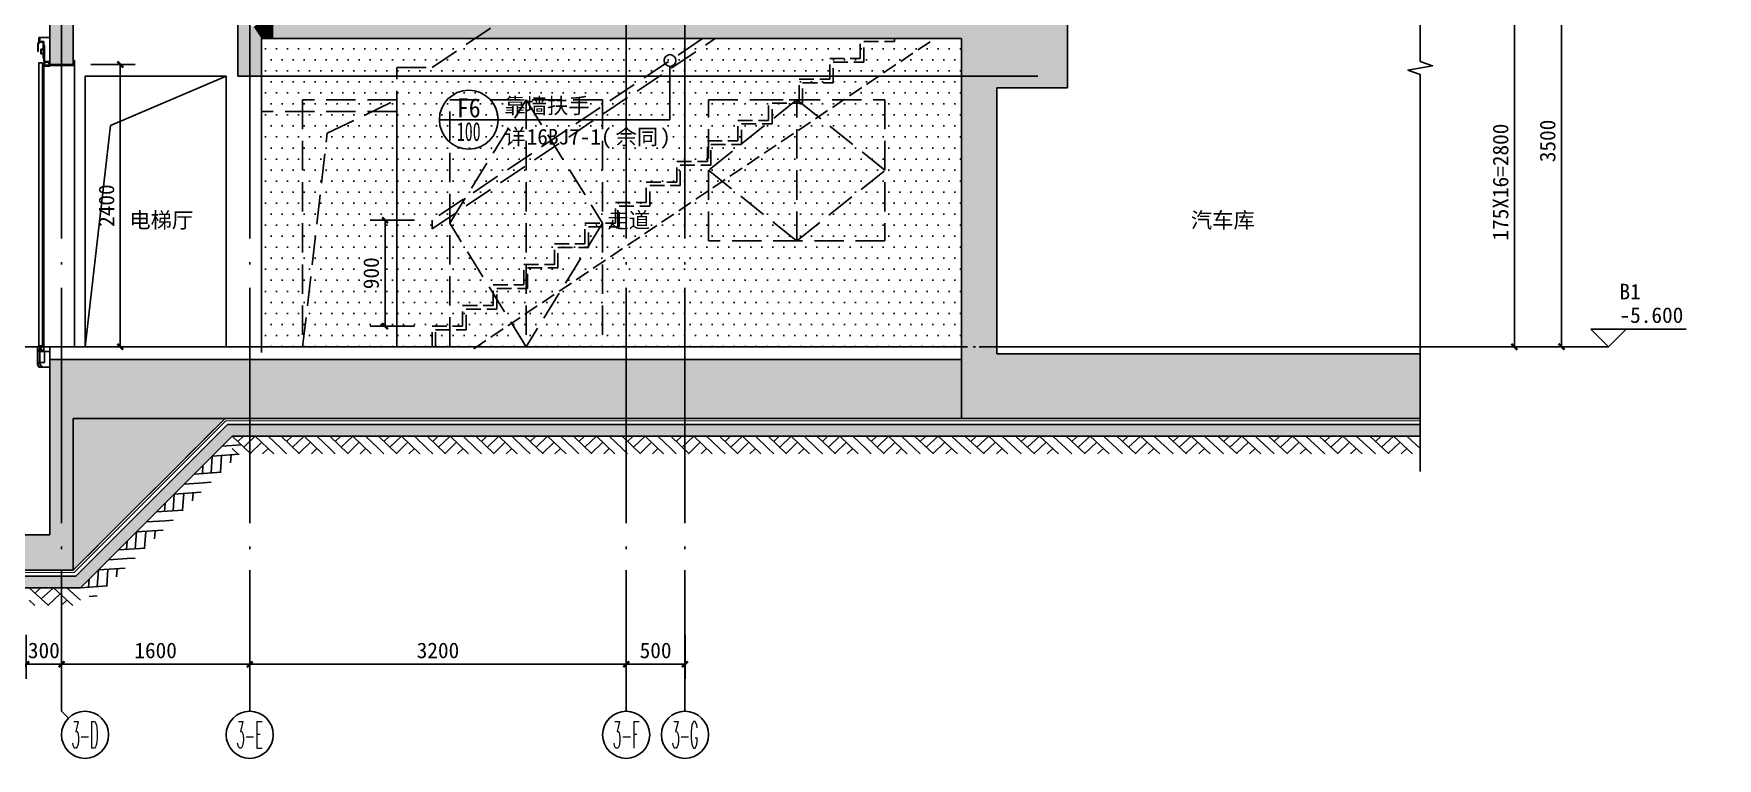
# Model space of a CAD drawing. Extents: x -10817 to 167545, y 26551 to 157048.
# Drawn here: x 135008 to 149320, y 41956 to 48118 of the extents above; entities that cross this region are included whole.
import ezdxf
from ezdxf.enums import TextEntityAlignment as Align
from ezdxf.xclip import XClip

# ---------------------------------------------------------------- set-up
doc = ezdxf.new("R2010")
doc.units = 0
doc.header["$LTSCALE"] = 1000
doc.header["$MEASUREMENT"] = 0
doc.header["$XCLIPFRAME"] = 0
for name, pattern in [('$1$DOTE', [2.42, 2, -0.2, 0.02, -0.2]), ('3、4#楼 楼梯剖面$0$DASH', [0.35, 0.25, -0.1]), ('DASH', [0.35, 0.25, -0.1])]:
    doc.linetypes.add(name, pattern=pattern)
doc.layers.get('Defpoints').update_dxf_attribs({"color": 30, "linetype": 'DASH'})
for name, color, linetype in [('$1$A-ANNO-DOTE', 10, '$1$DOTE'), ('3#-夹层$0$A-ANNO-LEVL', 3, 'Continuous'), ('3#-夹层$0$A-ANNO-TEXT', 7, 'Continuous'), ('3、4#楼 楼梯剖面$0$A-ANNO-HATC-SOLD', 252, 'Continuous'), ('3、4#楼 楼梯剖面$0$A-COLU-CONC-HATC', 204, 'Continuous'), ('3、4#楼 楼梯剖面$0$A-ELEV-1', 8, 'Continuous'), ('3、4#楼 楼梯剖面$0$A-FLOR', 91, 'Continuous'), ('3、4#楼 楼梯剖面$0$A-FLOR-EVTR', 51, 'Continuous'), ('3、4#楼 楼梯剖面$0$A-FLOR-HRAL', 71, 'Continuous'), ('3、4#楼 楼梯剖面$0$A-FLOR-OVHD', 171, '3、4#楼 楼梯剖面$0$DASH'), ('3、4#楼 楼梯剖面$0$A-FLOR-UNDR', 177, 'Continuous'), ('3、4#楼 楼梯剖面$0$A-WALL-CONC', 9, 'Continuous'), ('3、4#楼 楼梯剖面$0$A-WALL-INSL', 241, 'Continuous'), ('A-ANNO-AXIS-CIRC', 3, 'Continuous'), ('A-ANNO-AXIS-TEXT', 7, 'Continuous'), ('A-ANNO-DIMS', 3, 'Continuous'), ('A-ANNO-HATC-SOLD', 252, 'Continuous'), ('A-ANNO-INDX', 3, 'Continuous'), ('A-ANNO-SYMB', 3, 'Continuous'), ('A-ANNO-TEXT', 7, 'Continuous'), ('A-COLU-CONC-HATC', 204, 'Continuous'), ('A-ELEV-1', 8, 'Continuous'), ('A-FLOR-UNDR', 177, 'Continuous'), ('A-WALL-CONC', 9, 'Continuous'), ('A-WALL-INSL', 241, 'Continuous'), ('AXIS_TEXT', 7, 'Continuous')]:
    doc.layers.add(name, color=color, linetype=linetype)
doc.styles.add('3#-夹层$0$_TCH_DIM', font='')
doc.styles.add('_TCH_AXIS', font='COMPLEX', dxfattribs={"bigfont": 'GBCBIG'})
doc.styles.add('_TCH_DIM', font='')
doc.styles.add('_TCH_DIM_T3', font='')
doc.styles.add('_TCH_LABEL', font='')
doc.styles.add('COMPLEX', font='COMPLEX')
doc.styles.get("Standard").update_dxf_attribs({"font": ''})
doc.styles.get('3#-夹层$0$_TCH_DIM').set_extended_font_data('SimSun')
doc.styles.get('_TCH_DIM').set_extended_font_data('SimSun')
doc.styles.get('_TCH_DIM_T3').set_extended_font_data('SimSun')
doc.styles.get('_TCH_LABEL').set_extended_font_data('SimSun')
doc.styles.get('Standard').set_extended_font_data('SimSun')
doc.dimstyles.new('_TCH_ARCH&&50', dxfattribs={"dimtxt": 132.911392, "dimasz": 50, "dimexe": 125, "dimexo": 150, "dimgap": 50, "dimtad": 1, "dimdec": 0, "dimzin": 0, "dimdsep": 46, "dimtxsty": '_TCH_DIM_T3', "dimblk": 'ARCHTICK', "dimcen": 0.09, "dimclrt": 7, "dimazin": 2, "dimtfac": 1, "dimtdec": 0, "dimtix": 1, "dimtmove": 2, "dimatfit": 3, "dimfxl": 50, "dimtolj": 1, "dimtzin": 0, "dimarcsym": 0})

# ---------------------------------------------------------------- blocks, each defined once
blk = doc.blocks.new('3、4#楼 楼梯剖面$0$A$C564E59E9')
at = {"layer": '3、4#楼 楼梯剖面$0$A-FLOR-EVTR'}
for p, q in [((-302, 275), (-292, 292)), ((-302, 275), (-292, 292)), ((-297, 274), (-288, 291)), ((-297, 274), (-288, 291)), ((-292, 328), (-292, 292)), ((-292, 328), (-278, 328)), ((-292, 328), (-292, 292)), ((-292, 328), (-278, 328)), ((-288, 323), (-278, 323)), ((-288, 323), (-288, 291)), ((-288, 323), (-278, 323)), ((-288, 323), (-288, 291)), ((-288, 291), (-255, 291)), ((-288, 291), (-255, 291)), ((-283, 323), (-283, 296)), ((-283, 323), (-283, 296)), ((-283, 296), (-250, 296)), ((-283, 296), (-250, 296)), ((-278, 328), (-278, 323)), ((-278, 328), (-278, 323)), ((-255, 291), (-255, 230)), ((-255, 291), (-255, 230)), ((-250, 296), (-250, 120)), ((-250, 296), (-250, 120)), ((-302, 275), (-302, 210)), ((-302, 275), (-302, 210)), ((-297, 210), (-302, 210)), ((-297, 210), (-302, 210)), ((-297, 274), (-297, 210)), ((-297, 274), (-297, 210)), ((-275, 230), (-275, 190)), ((-275, 230), (-255, 230)), ((-275, 230), (-275, 190)), ((-275, 230), (-255, 230)), ((-275, 190), (-255, 190)), ((-275, 190), (-255, 190)), ((-270, 225), (-250, 225)), ((-270, 225), (-270, 195)), ((-270, 225), (-250, 225)), ((-270, 225), (-270, 195)), ((-270, 195), (-250, 195)), ((-270, 195), (-250, 195)), ((-255, 190), (-255, 155)), ((-255, 190), (-255, 155)), ((-255, 155), (-250, 155)), ((-255, 155), (-250, 155)), ((-292, 115), (-262, 115)), ((-292, 115), (-262, 115)), ((-292, 115), (-292, -2293)), ((-262, 115), (-262, -2293)), ((-200, 120), (-250, 120)), ((-200, 120), (-250, 120)), ((-250, 115), (-250, 90)), ((-238, 115), (-250, 115)), ((-250, 115), (-250, 90)), ((-238, 115), (-250, 115)), ((-200, 90), (-250, 90)), ((-200, 90), (-250, 90)), ((-200, 85), (-250, 85)), ((-200, 85), (-250, 85)), ((-250, 85), (-250, -2340)), ((-200, 125), (-245, 125)), ((-200, 125), (-245, 125)), ((-238, 110), (-245, 110)), ((-245, 110), (-245, 95)), ((-238, 110), (-245, 110)), ((-245, 110), (-245, 95)), ((-205, 95), (-245, 95)), ((-205, 95), (-245, 95)), ((-238, 115), (-238, 110)), ((-238, 115), (-238, 110)), ((-200, 115), (-213, 115)), ((-213, 115), (-213, 110)), ((-200, 115), (-213, 115)), ((-213, 115), (-213, 110)), ((-205, 110), (-213, 110)), ((-205, 110), (-213, 110)), ((-205, 110), (-205, 95)), ((-205, 110), (-205, 95)), ((0, 100), (-200, 100)), ((0, 90), (-200, 90)), ((0, 135), (0, 100)), ((10, 100), (10, 135)), ((-283, -2300), (-305, -2300)), ((-283, -2300), (-305, -2300)), ((-305, -2452), (-305, -2300)), ((-305, -2452), (-305, -2300)), ((-300, -2310), (-305, -2310)), ((-300, -2310), (-305, -2310)), ((-300, -2451), (-300, -2310)), ((-300, -2451), (-300, -2310)), ((-250, -2330), (-300, -2330)), ((-250, -2330), (-300, -2330)), ((-200, -2340), (-300, -2340)), ((-300, -2340), (-300, -2435)), ((-250, -2340), (-300, -2340)), ((-263, -2293), (-293, -2293)), ((-285, -2340), (-285, -2445)), ((-283, -2300), (-283, -2320)), ((-273, -2320), (-283, -2320)), ((-273, -2320), (-283, -2320)), ((-250, -2300), (-273, -2300)), ((-250, -2300), (-273, -2300)), ((-273, -2300), (-273, -2320)), ((-245, -2340), (-245, -2435)), ((-305, -2452), (-292, -2475)), ((-300, -2435), (-245, -2435)), ((-300, -2451), (-287, -2473)), ((-292, -2475), (-287, -2473)), ((-292, -2475), (-287, -2473)), ((-265, -2475), (-285, -2445))]:
    blk.add_line(p, q, dxfattribs=at)
for points in [[(-278, 328), (-200, 328), (-200, 125)], [(-245, 125), (-245, 260), (-250, 260)], [(10, 100), (10, 135), (0, 135), (0, 100)], [(-291, -2475), (-200, -2475), (-200, -2340)]]:
    blk.add_lwpolyline(points, dxfattribs=at)
blk.add_arc((0, 100), 9.99, 270, 0, dxfattribs=at)
blk.add_arc((0, 100), 9.99, 270, 0, dxfattribs=at)
at = {"layer": '3、4#楼 楼梯剖面$0$A-FLOR-UNDR'}
blk.add_lwpolyline([(10, 100), (10, -2300)], dxfattribs=at)
blk = doc.blocks.new('3、4#楼 楼梯剖面$0$$LinePat$素土夯实')
at = {"color": 0}
for p, q in [((0, -210), (210, 0)), ((120, -300), (420, 0)), ((420, 0), (608, -188)), ((495, -300), (795, 0)), ((615, 0), (705, -90)), ((210, -210), (300, -300)), ((315, -105), (502, -293)), ((705, -300), (795, -210))]:
    blk.add_line(p, q, dxfattribs=at)
blk = doc.blocks.new('3、4#楼 楼梯剖面')
at = {"layer": '3、4#楼 楼梯剖面$0$A-ANNO-HATC-SOLD'}
h = blk.add_hatch(dxfattribs=at)
h.set_pattern_fill('混凝土', color=256, scale=20)
h.set_pattern_definition([(50, (0, 0), (143.452, -12.5504), [15, -165]), (355, (0, 0), (-27.7503, 150.4384), [12, -132]), (100.4514, (11.95, -1.05), (115.7019, 137.888), [12.748, -140.2284]), (46.1842, (0, 40), (213.4482, -33.1038), [22.5, -247.5]), (96.6356, (17.79, 37.24), (186.9325, 194.8236), [19.122, -210.3426]), (351.1842, (0, 40), (186.9324, 194.8237), [18, -198]), (21, (20, 30), (119.3814, -80.5238), [15, -165]), (326, (20, 30), (48.663, 145.03), [12, -132]), (71.4514, (29.95, 23.29), (168.0445, 64.5061), [12.748, -140.2284]), (37.5, (0, 0), (2.43197, 66.57877), [0, -130.4, 0, -134, 0, -132.5]), (7.5, (0, 0), (52.6139, 78.88234), [0, -76.4, 0, -127.4, 0, -50.5]), (327.5, (-44.6, 0), (106.7645, -4.51097), [0, -50, 0, -156, 0, -207]), (317.5, (-64.6, 0), (116.6372, 20.021), [0, -65, 0, -103.6, 0, -147])])
h.paths.add_polyline_path([(9550, -660), (9550, -760), (3752.1, -760), (2462.1, -2050), (-162.1, -2050), (-1452.1, -760), (-2250, -760), (-2250, -660), (-1410.7, -660), (-120.7, -1950), (2420.7, -1950), (3710.7, -660)])
at = {"layer": '3、4#楼 楼梯剖面$0$A-COLU-CONC-HATC'}
for points in [[(2333.3, 3430), (2200, 3480), (2200, 2400), (2400, 2400), (2400, 3330)], [(3933.3, 2720), (3800, 2770), (3800, 2300), (4000, 2300), (4000, 2620)], [(4100, 2620), (4100, 2770), (4000, 2770), (3933.3, 2720), (4000, 2620)], [(9550, 2620), (9550, 2770), (4100, 2770), (4100, 2620)], [(9550, -610), (9550, -110), (2200, -110), (2400, -610)], [(2400, -610), (2200, -110), (2200, -1600), (2400, -1900)], [(3690, -610), (2400, -1900), (2400, -610)], [(100, -1600), (-100, -1900), (2400, -1900), (2200, -1600)]]:
    blk.add_hatch(color=256, dxfattribs=at).paths.add_polyline_path(points)
blk.add_lwpolyline([(-2250, -610), (-1390, -610), (-100, -1900), (2400, -1900), (3690, -610), (9550, -610)])
at = {"layer": '3、4#楼 楼梯剖面$0$A-FLOR', "linetype": '3、4#楼 楼梯剖面$0$DASH', "ltscale": 0.5}
blk.add_lwpolyline([(5450, 0), (5450, 175), (5710, 175), (5710, 350), (5970, 350), (5970, 525), (6230, 525), (6230, 700), (6490, 700), (6490, 875), (6750, 875), (6750, 1050), (7010, 1050), (7010, 1225), (7270, 1225), (7270, 1400), (7530, 1400), (7530, 1575), (7790, 1575), (7790, 1750), (8050, 1750), (8050, 1925), (8310, 1925), (8310, 2100), (8570, 2100), (8570, 2275), (8830, 2275), (8830, 2450), (9090, 2450), (9090, 2620)], dxfattribs=at)
at = {"layer": '3、4#楼 楼梯剖面$0$A-FLOR-HRAL', "linetype": '3、4#楼 楼梯剖面$0$DASH'}
blk.add_lwpolyline([(7857.7, 2620), (7750.1, 2620), (5450, 1075), (5450, 1002.7)], close=True, dxfattribs=at)
at = {"layer": '3、4#楼 楼梯剖面$0$A-FLOR-OVHD'}
for points in [[(5150, 175), (5150, 2375), (5450, 2375), (9650, 5201.9), (9650, 2800)], [(5150, 2000), (4000, 2000)]]:
    blk.add_lwpolyline(points, dxfattribs=at)
at = {"layer": '3、4#楼 楼梯剖面$0$A-FLOR-UNDR'}
for points in [[(3700, 0), (3700, 2300), (2500, 2300), (2500, 0)], [(2500, 0), (2717.8, 1879.8), (3700, 2300)], [(4000, 2300), (10600, 2300)]]:
    blk.add_lwpolyline(points, dxfattribs=at)
at = {"layer": '3、4#楼 楼梯剖面$0$A-WALL-CONC'}
for p, q in [((2200, 3480), (2200, 2400)), ((2400, 3330), (2400, 2400)), ((3800, 2770), (3800, 2300)), ((4000, 2620), (4000, 2300)), ((4100, 2620), (4000, 2620)), ((9550, 2620), (4100, 2620)), ((2400, 2400), (2200, 2400)), ((4000, 2300), (3800, 2300)), ((9550, -110), (2200, -110)), ((2200, -110), (2200, -1600)), ((9550, -610), (2400, -610)), ((2400, -610), (2400, -1900)), ((100, -1600), (2200, -1600)), ((-100, -1900), (2400, -1900))]:
    blk.add_line(p, q, dxfattribs=at)
at = {"layer": '3、4#楼 楼梯剖面$0$A-WALL-CONC', "linetype": '3、4#楼 楼梯剖面$0$DASH', "ltscale": 0.5}
for points in [[(5480, 0), (5480, 145), (5740, 145), (5740, 320), (6000, 320), (6000, 495), (6260, 495), (6260, 670), (6520, 670), (6520, 845), (6780, 845), (6780, 1020), (7040, 1020), (7040, 1195), (7300, 1195), (7300, 1370), (7560, 1370), (7560, 1545), (7820, 1545), (7820, 1720), (8080, 1720), (8080, 1895), (8340, 1895), (8340, 2070), (8600, 2070), (8600, 2245), (8860, 2245), (8860, 2420), (9120, 2420), (9120, 2595), (9380, 2595), (9380, 2620)], [(5804.4, -16.6), (9696.9, 2603.4)]]:
    blk.add_lwpolyline(points, dxfattribs=at)
at = {"layer": '3、4#楼 楼梯剖面$0$A-WALL-CONC'}
for points in [[(9550, -760), (3752.1, -760), (2462.1, -2050), (-162.1, -2050), (-1452.1, -760), (-2250, -760), (-2250, -660), (-1410.7, -660), (-120.7, -1950), (2420.7, -1950), (3710.7, -660), (9550, -660)], [(2400, -1900), (3690, -610)]]:
    blk.add_lwpolyline(points, dxfattribs=at)
at = {"layer": '3、4#楼 楼梯剖面$0$A-WALL-INSL'}
blk.add_line((9550, 0), (2200, 0), dxfattribs=at)
blk.add_lwpolyline([(2200, -110), (2200, 0)], dxfattribs=at)
at = {"layer": '3、4#楼 楼梯剖面$0$A-WALL-INSL', "linetype": '3、4#楼 楼梯剖面$0$DASH', "const_width": 10}
blk.add_lwpolyline([(-2250, -630), (-1398.3, -630), (-108.3, -1920), (2408.3, -1920), (3698.3, -630), (9550, -630)], dxfattribs=at)
at = {"layer": 'Defpoints'}
blk.add_lwpolyline([(-4250, 0), (15450, 0)], dxfattribs=at)
blk.add_lwpolyline([(3690, -610), (2400, -1900), (2400, -610)], close=True, dxfattribs=at)
blk.add_blockref('3、4#楼 楼梯剖面$0$A$C564E59E9', (2400, 2300))
at = {"layer": '3、4#楼 楼梯剖面$0$A-ELEV-1', "yscale": 0.5, "zscale": 0.5}
for p, xscale, rotation in [((3752.1, -760), -0.5736904073769635, 45.00000000000146), ((4166.3, -760), -0.520922548574861, 359.9999999999988), ((4580.4, -760), -0.520922548574861, 359.9999999999988), ((4994.5, -760), -0.520922548574861, 359.9999999999988), ((5408.7, -760), -0.520922548574861, 359.9999999999988), ((5822.8, -760), -0.520922548574861, 359.9999999999988), ((6236.9, -760), -0.520922548574861, 359.9999999999988), ((6651.1, -760), -0.520922548574861, 359.9999999999988), ((7065.2, -760), -0.520922548574861, 359.9999999999988), ((7479.3, -760), -0.520922548574861, 359.9999999999988), ((7893.5, -760), -0.520922548574861, 359.9999999999988), ((8307.6, -760), -0.520922548574861, 359.9999999999988), ((8721.7, -760), -0.520922548574861, 359.9999999999988), ((9135.9, -760), -0.520922548574861, 359.9999999999988), ((9550, -760), -0.520922548574861, 359.9999999999988), ((3429.6, -1082.5), -0.5736904073769635, 45.00000000000146), ((3107.1, -1405), -0.5736904073769635, 45.00000000000146), ((2784.6, -1727.5), -0.5736904073769635, 45.00000000000146)]:
    blk.add_blockref('3、4#楼 楼梯剖面$0$$LinePat$素土夯实', p, dxfattribs=dict(at, xscale=xscale, rotation=rotation))
at = {"layer": '3、4#楼 楼梯剖面$0$A-ELEV-1', "xscale": -0.5501601821193599, "yscale": 0.5, "zscale": 0.5}
blk.add_blockref('3、4#楼 楼梯剖面$0$$LinePat$素土夯实', (2462.1, -2050), dxfattribs=at)
blk = doc.blocks.new('4#楼-HZS')
at = {"layer": 'Defpoints'}
blk.add_lwpolyline([(233510.1, -33931.3), (342410.1, -33931.3), (342410.1, -91331.3), (233510.1, -91331.3)], close=True, dxfattribs=at)
blk = doc.blocks.new('3、4#楼 北侧门头剖面$0$A$C68743212')
blk.add_blockref('4#楼-HZS', (-260976, 76631, 0))
blk = doc.blocks.new('3、4#楼 北侧门头剖面')
ref = blk.add_blockref('3、4#楼 北侧门头剖面$0$A$C68743212', (4150, 3500, 0), dxfattribs=dict(xscale=-1))
XClip(ref).set_block_clipping_path([(4798.9792002077, -3500), (4798.9792002077, -399.9916608699), (4398.9875394247, 0.0083390431), (-149.727296805, 0.1031708434), (-149.727296805, -30), (0.272703195, -30), (0.272703195, -170), (-149.727296805, -170), (-149.727296805, -200), (450.272703195, -200), (450.8968260299, -800), (300.6421525169, -800), (300.6421525169, -3500), (-349.727296805, -3500), (-349.727296805, 400.1031708434), (5198.9792002077, 400.1031708434), (5198.9792002077, -3500)])
blk = doc.blocks.new('_ArchTick')
at = {"color": 0, "linetype": 'ByBlock', "const_width": 0.4}
blk.add_lwpolyline([(-0.5, -0.5), (0.5, 0.5)], dxfattribs=at)
blk = doc.blocks.new('*D696')
at = {"layer": 'A-ANNO-DIMS', "color": 0, "lineweight": -2, "transparency": 16777216}
for p, q in [((135495, 47856), (135870, 47856)), ((135745, 45456), (135745, 47856)), ((135495, 45456), (135870, 45456))]:
    blk.add_line(p, q, dxfattribs=at)
at = {"layer": 'Defpoints', "color": 0, "transparency": 16777216}
for p in [(135345, 47856), (135745, 47856), (135345, 45456)]:
    blk.add_point(p, dxfattribs=at)
at = {"layer": 'A-ANNO-DIMS', "color": 0, "lineweight": -2, "transparency": 16777216, "xscale": 50, "yscale": 50, "zscale": 50}
for p, rotation in [((135745, 47856), 90), ((135745, 45456), 270)]:
    blk.add_blockref('_ArchTick', p, dxfattribs=dict(at, rotation=rotation))
at = {"layer": 'A-ANNO-DIMS', "color": 7, "transparency": 16777216, "insert": (135628, 46656), "char_height": 132.9, "attachment_point": 5, "rotation": 90, "style": '_TCH_DIM_T3'}
blk.add_mtext('\\A1;2400', dxfattribs=at)
blk = doc.blocks.new('*D704')
at = {"layer": 'A-ANNO-DIMS', "color": 0, "lineweight": -2, "transparency": 16777216}
for p, q in [((138245, 46531), (137870, 46531)), ((137995, 45631), (137995, 46531)), ((138245, 45631), (137870, 45631))]:
    blk.add_line(p, q, dxfattribs=at)
at = {"layer": 'Defpoints', "color": 0, "transparency": 16777216}
for p in [(137995, 46531), (138395, 46531), (138395, 45631)]:
    blk.add_point(p, dxfattribs=at)
at = {"layer": 'A-ANNO-DIMS', "color": 0, "lineweight": -2, "transparency": 16777216, "xscale": 50, "yscale": 50, "zscale": 50}
for p, rotation in [((137995, 46531), 90), ((137995, 45631), 270)]:
    blk.add_blockref('_ArchTick', p, dxfattribs=dict(at, rotation=rotation))
at = {"layer": 'A-ANNO-DIMS', "color": 7, "transparency": 16777216, "insert": (137878, 46081), "char_height": 132.9, "attachment_point": 5, "rotation": 90, "style": '_TCH_DIM_T3'}
blk.add_mtext('\\A1;900', dxfattribs=at)
blk = doc.blocks.new('*D756')
at = {"layer": 'A-ANNO-DIMS', "color": 0, "lineweight": -2, "transparency": 16777216}
for p, q in [((134945, 43006), (134945, 42631)), ((135245, 43006), (135245, 42631)), ((134945, 42756), (134895, 42756)), ((134945, 42756), (135245, 42756)), ((135245, 42756), (135295, 42756))]:
    blk.add_line(p, q, dxfattribs=at)
at = {"layer": 'Defpoints', "color": 0, "transparency": 16777216}
for p in [(134945, 43156), (135245, 43156), (135245, 42756)]:
    blk.add_point(p, dxfattribs=at)
at = {"layer": 'A-ANNO-DIMS', "color": 0, "lineweight": -2, "transparency": 16777216, "xscale": 50, "yscale": 50, "zscale": 50}
blk.add_blockref('_ArchTick', (134945, 42756), dxfattribs=at)
at = {"layer": 'A-ANNO-DIMS', "color": 0, "lineweight": -2, "transparency": 16777216, "xscale": 50, "yscale": 50, "zscale": 50, "rotation": 180}
blk.add_blockref('_ArchTick', (135245, 42756), dxfattribs=at)
at = {"layer": 'A-ANNO-DIMS', "color": 7, "transparency": 16777216, "insert": (135095, 42873), "char_height": 132.9, "attachment_point": 5, "style": '_TCH_DIM_T3'}
blk.add_mtext('\\A1;300', dxfattribs=at)
blk = doc.blocks.new('*D757')
at = {"layer": 'A-ANNO-DIMS', "color": 0, "lineweight": -2, "transparency": 16777216}
for p, q in [((135245, 43006), (135245, 42631)), ((136845, 43006), (136845, 42631)), ((135245, 42756), (136845, 42756))]:
    blk.add_line(p, q, dxfattribs=at)
at = {"layer": 'Defpoints', "color": 0, "transparency": 16777216}
for p in [(135245, 43156), (136845, 43156), (136845, 42756)]:
    blk.add_point(p, dxfattribs=at)
at = {"layer": 'A-ANNO-DIMS', "color": 0, "lineweight": -2, "transparency": 16777216, "xscale": 50, "yscale": 50, "zscale": 50, "rotation": 180}
blk.add_blockref('_ArchTick', (135245, 42756), dxfattribs=at)
at = {"layer": 'A-ANNO-DIMS', "color": 0, "lineweight": -2, "transparency": 16777216, "xscale": 50, "yscale": 50, "zscale": 50}
blk.add_blockref('_ArchTick', (136845, 42756), dxfattribs=at)
at = {"layer": 'A-ANNO-DIMS', "color": 7, "transparency": 16777216, "insert": (136045, 42873), "char_height": 132.9, "attachment_point": 5, "style": '_TCH_DIM_T3'}
blk.add_mtext('\\A1;1600', dxfattribs=at)
blk = doc.blocks.new('*D758')
at = {"layer": 'A-ANNO-DIMS', "color": 0, "lineweight": -2, "transparency": 16777216}
for p, q in [((136845, 43006), (136845, 42631)), ((140045, 43006), (140045, 42631)), ((136845, 42756), (140045, 42756))]:
    blk.add_line(p, q, dxfattribs=at)
at = {"layer": 'Defpoints', "color": 0, "transparency": 16777216}
for p in [(136845, 43156), (140045, 43156), (140045, 42756)]:
    blk.add_point(p, dxfattribs=at)
at = {"layer": 'A-ANNO-DIMS', "color": 0, "lineweight": -2, "transparency": 16777216, "xscale": 50, "yscale": 50, "zscale": 50, "rotation": 180}
blk.add_blockref('_ArchTick', (136845, 42756), dxfattribs=at)
at = {"layer": 'A-ANNO-DIMS', "color": 0, "lineweight": -2, "transparency": 16777216, "xscale": 50, "yscale": 50, "zscale": 50}
blk.add_blockref('_ArchTick', (140045, 42756), dxfattribs=at)
at = {"layer": 'A-ANNO-DIMS', "color": 7, "transparency": 16777216, "insert": (138445, 42873), "char_height": 132.9, "attachment_point": 5, "style": '_TCH_DIM_T3'}
blk.add_mtext('\\A1;3200', dxfattribs=at)
blk = doc.blocks.new('*D759')
at = {"layer": 'A-ANNO-DIMS', "color": 0, "lineweight": -2, "transparency": 16777216}
for p, q in [((140045, 43006), (140045, 42631)), ((140545, 43006), (140545, 42631)), ((140045, 42756), (140545, 42756))]:
    blk.add_line(p, q, dxfattribs=at)
at = {"layer": 'Defpoints', "color": 0, "transparency": 16777216}
for p in [(140045, 43156), (140545, 43156), (140545, 42756)]:
    blk.add_point(p, dxfattribs=at)
at = {"layer": 'A-ANNO-DIMS', "color": 0, "lineweight": -2, "transparency": 16777216, "xscale": 50, "yscale": 50, "zscale": 50, "rotation": 180}
blk.add_blockref('_ArchTick', (140045, 42756), dxfattribs=at)
at = {"layer": 'A-ANNO-DIMS', "color": 0, "lineweight": -2, "transparency": 16777216, "xscale": 50, "yscale": 50, "zscale": 50}
blk.add_blockref('_ArchTick', (140545, 42756), dxfattribs=at)
at = {"layer": 'A-ANNO-DIMS', "color": 7, "transparency": 16777216, "insert": (140295, 42873), "char_height": 132.9, "attachment_point": 5, "style": '_TCH_DIM_T3'}
blk.add_mtext('\\A1;500', dxfattribs=at)
blk = doc.blocks.new('*D760')
at = {"layer": 'A-ANNO-DIMS', "color": 0, "lineweight": -2, "transparency": 16777216}
for p, q in [((147745, 48956), (148120, 48956)), ((147995, 45456), (147995, 48956)), ((147745, 45456), (148120, 45456))]:
    blk.add_line(p, q, dxfattribs=at)
at = {"layer": 'Defpoints', "color": 0, "transparency": 16777216}
for p in [(147595, 48956), (147995, 48956), (147595, 45456)]:
    blk.add_point(p, dxfattribs=at)
at = {"layer": 'A-ANNO-DIMS', "color": 0, "lineweight": -2, "transparency": 16777216, "xscale": 50, "yscale": 50, "zscale": 50}
for p, rotation in [((147995, 48956), 90), ((147995, 45456), 270)]:
    blk.add_blockref('_ArchTick', p, dxfattribs=dict(at, rotation=rotation))
at = {"layer": 'A-ANNO-DIMS', "color": 7, "transparency": 16777216, "insert": (147878, 47206), "char_height": 132.9, "attachment_point": 5, "rotation": 90, "style": '_TCH_DIM_T3'}
blk.add_mtext('\\A1;3500', dxfattribs=at)
blk = doc.blocks.new('*D768')
at = {"layer": 'A-ANNO-DIMS', "color": 0, "lineweight": -2, "transparency": 16777216}
for p, q in [((147345, 48256), (147720, 48256)), ((147595, 45456), (147595, 48256)), ((147345, 45456), (147720, 45456))]:
    blk.add_line(p, q, dxfattribs=at)
at = {"layer": 'Defpoints', "color": 0, "transparency": 16777216}
for p in [(147195, 48256), (147595, 48256), (147195, 45456)]:
    blk.add_point(p, dxfattribs=at)
at = {"layer": 'A-ANNO-DIMS', "color": 0, "lineweight": -2, "transparency": 16777216, "xscale": 50, "yscale": 50, "zscale": 50}
for p, rotation in [((147595, 48256), 90), ((147595, 45456), 270)]:
    blk.add_blockref('_ArchTick', p, dxfattribs=dict(at, rotation=rotation))
at = {"layer": 'A-ANNO-DIMS', "color": 7, "transparency": 16777216, "insert": (147478, 46856), "char_height": 132.91, "attachment_point": 5, "rotation": 90, "style": '_TCH_DIM_T3'}
blk.add_mtext('\\A1;175X16=2800', dxfattribs=at)
blk = doc.blocks.new('_AXISO')
blk.add_circle((0, 0), 0.5)
at = {"layer": 'AXIS_TEXT', "style": 'COMPLEX', "width": 1.041667}
blk.add_attdef('A', text='', height=0.56, dxfattribs=at).set_placement((-0.25, -0.28), (0.25, -0.28), align=Align.FIT)
blk = doc.blocks.new('$LinePat$素土夯实')
at = {"color": 0}
for p, q in [((0, -210), (210, 0)), ((120, -300), (420, 0)), ((420, 0), (608, -188)), ((495, -300), (795, 0)), ((615, 0), (705, -90)), ((210, -210), (300, -300)), ((315, -105), (502, -293)), ((705, -300), (795, -210))]:
    blk.add_line(p, q, dxfattribs=at)

msp = doc.modelspace()

# ---------------------------------------------------------------- hatches: boundary and pattern name
at = {"layer": 'A-ANNO-HATC-SOLD'}
h = msp.add_hatch(dxfattribs=at)
h.set_pattern_fill('混凝土', color=256, scale=20)
h.set_pattern_definition([(50, (0, -2770), (143.45204, -12.55043), [15, -165]), (355, (0, -2770), (-27.75027, 150.43843), [12, -132]), (100.4514, (11.95, -2771.05), (115.70188, 137.88791), [12.74804, -140.22842]), (46.1842, (0, -2730), (213.4482, -33.1038), [22.5, -247.5]), (96.6356, (17.79, -2732.76), (186.93254, 194.82357), [19.12206, -210.3426]), (351.1842, (0, -2730), (186.9324, 194.82372), [18, -198]), (21, (20, -2740), (119.38141, -80.52378), [15, -165]), (326, (20, -2740), (48.66307, 145.03001), [12, -132]), (71.4514, (29.95, -2746.71), (168.04453, 64.5061), [12.74804, -140.22842]), (37.5, (0, -2770), (2.431971, 66.57877), [0, -130.4, 0, -134, 0, -132.5]), (7.5, (0, -2770), (52.613907, 78.882342), [0, -76.4, 0, -127.4, 0, -50.5]), (327.5, (-44.6, -2770), (106.764487, -4.510974), [0, -50, 0, -156, 0, -207]), (317.5, (-64.6, -2770), (116.637234, 20.020996), [0, -65, 0, -103.6, 0, -147])])
h.paths.add_polyline_path([(142494.9, 44796.2), (146794.9, 44796.2), (146794.9, 44696.2), (142494.9, 44696.2)])
at = {"layer": 'A-COLU-CONC-HATC'}
for points in [[(143711.6, 49056.2), (143544.9, 49156.2), (143544.9, 48226.2), (143794.9, 47656.2), (143794.9, 48856.2)], [(143028.3, 47986.2), (142994.9, 48226.2), (142494.9, 48226.2), (142494.9, 48076.2), (142894.9, 48076.2)], [(143794.9, 47656.2), (143544.9, 48226.2), (142994.9, 48226.2), (143028.3, 47986.2), (143194.9, 47656.2)], [(143028.3, 47986.2), (142894.9, 48076.2), (142894.9, 44846.2), (143194.9, 45396.2), (143194.9, 47656.2)], [(146794.9, 45396.2), (143194.9, 45396.2), (142894.9, 44846.2), (146794.9, 44846.2)], [(142894.9, 44846.2), (142894.9, 45346.2), (142494.9, 45346.2), (142494.9, 44846.2)]]:
    msp.add_hatch(color=256, dxfattribs=at).paths.add_polyline_path(points)
at = {"layer": 'A-ELEV-1'}
h = msp.add_hatch(dxfattribs=at)
h.set_pattern_fill('松散材料', color=256, scale=50)
h.set_pattern_definition([(0, (-667067.64, 128333.41), (46.875, 93.75), [0, -93.75])])
h.paths.add_polyline_path([(136944.9, 45456.2), (142894.9, 45456.2), (142894.9, 48076.2), (136944.9, 48076.2)])

# ---------------------------------------------------------------- linework, layer by layer
at = {"layer": '$1$A-ANNO-DOTE'}
for points in [[(135244.9, 70156.2), (135244.9, 42356.2)], [(136844.9, 70156.2), (136844.9, 42356.2)], [(140044.9, 70156.2), (140044.9, 42356.2)], [(140544.9, 70156.2), (140544.9, 42356.2)], [(128694.9, 45456.2), (148394.9, 45456.2)]]:
    msp.add_lwpolyline(points, dxfattribs=at)
msp.add_lwpolyline([(142494.9, 44696.2), (146794.9, 44696.2)])
at = {"layer": '3#-夹层$0$A-ANNO-LEVL'}
for p, q in [((148394.9, 45456.2), (148244.9, 45606.2)), ((148244.9, 45606.2), (149055.1, 45606.2)), ((148394.9, 45456.2), (148544.9, 45606.2))]:
    msp.add_line(p, q, dxfattribs=at)
at = {"layer": 'A-ANNO-AXIS-CIRC'}
for p, q in [((135244.9, 43556.2), (135244.9, 42356.2)), ((136844.9, 43556.2), (136844.9, 42356.2)), ((140044.9, 43556.2), (140044.9, 42356.2)), ((140544.9, 43556.2), (140544.9, 42356.2)), ((135303.5, 42297.7), (135244.9, 42356.2))]:
    msp.add_line(p, q, dxfattribs=at)
at = {"layer": 'A-ANNO-INDX'}
for p, q in [((140417.2, 47840), (140417.2, 47386.4)), ((138957, 47386.4), (138457, 47386.4)), ((140417.2, 47386.4), (138957, 47386.4))]:
    msp.add_line(p, q, dxfattribs=at)
msp.add_lwpolyline([(140467.2, 47890, 1), (140367.2, 47890, 1)], format="xyb", close=True, dxfattribs=at)
msp.add_circle((138707, 47386.4), 250, dxfattribs=at)
at = {"layer": 'A-ANNO-SYMB'}
msp.add_lwpolyline([(146794.9, 44396.2), (146794.9, 47770), (146689.9, 47808.2), (146899.9, 47845.2), (146794.9, 47882.5), (146794.9, 51256.2)], dxfattribs=at)
at = {"layer": 'A-ELEV-1'}
msp.add_lwpolyline([(136944.9, 45456.2), (142894.9, 45456.2), (142894.9, 48076.2), (136944.9, 48076.2)], close=True, dxfattribs=at)
at = {"layer": 'A-FLOR-UNDR'}
msp.add_lwpolyline([(136944.9, 45406.2), (136944.9, 48076.2)], dxfattribs=at)
at = {"layer": 'A-WALL-CONC'}
for p, q in [((143794.9, 48856.2), (143794.9, 47656.2)), ((142894.9, 48076.2), (142494.9, 48076.2)), ((142894.9, 48076.2), (142894.9, 44846.2)), ((143794.9, 47656.2), (143194.9, 47656.2)), ((143194.9, 47656.2), (143194.9, 45396.2)), ((146794.9, 45396.2), (143194.9, 45396.2)), ((146794.9, 44846.2), (146794.9, 45396.2)), ((142894.9, 45346.2), (142494.9, 45346.2)), ((142894.9, 44846.2), (142494.9, 44846.2)), ((146794.9, 44846.2), (142894.9, 44846.2))]:
    msp.add_line(p, q, dxfattribs=at)
msp.add_lwpolyline([(142494.9, 44796.2), (146794.9, 44796.2)], dxfattribs=at)
at = {"layer": 'A-WALL-INSL'}
for p, q in [((142894.9, 45456.2), (142494.9, 45456.2)), ((146794.9, 45456.2), (143194.9, 45456.2))]:
    msp.add_line(p, q, dxfattribs=at)
at = {"layer": 'A-WALL-INSL', "linetype": 'DASH', "const_width": 10}
msp.add_lwpolyline([(142494.9, 44826.2), (146794.9, 44826.2)], dxfattribs=at)
at = {"layer": 'Defpoints', "color": 2}
for points in [[(137294.9, 45456.2), (138094.9, 45456.2), (138094.9, 47556.2), (137294.9, 47556.2)], [(138544.9, 47556.2), (139844.9, 47556.2), (139844.9, 45456.2), (138544.9, 45456.2)], [(139194.9, 45456.2), (138544.9, 46506.2), (139194.9, 47556.2), (139844.9, 46506.2)], [(140744.9, 47556.2), (142244.9, 47556.2), (142244.9, 46356.2), (140744.9, 46356.2)], [(141494.9, 47556.2), (140744.9, 46956.2), (141494.9, 46356.2), (142244.9, 46956.2)]]:
    msp.add_lwpolyline(points, close=True, dxfattribs=at)
for points in [[(137294.9, 45456.2), (137503.7, 47271.4), (138094.9, 47556.2)], [(139194.9, 47556.2), (139194.9, 45456.2)], [(141494.9, 46356.2), (141494.9, 47556.2)]]:
    msp.add_lwpolyline(points, dxfattribs=at)

# ---------------------------------------------------------------- block references
for name, p in [('3、4#楼 楼梯剖面', (132944.9, 45456.2)), ('3、4#楼 北侧门头剖面', (152144.9, 54006.2))]:
    msp.add_blockref(name, p)
at = {"layer": 'A-ANNO-AXIS-CIRC'}
ref = msp.add_blockref('_AXISO', (135444.9, 42156.2), dxfattribs=dict(at, xscale=400, yscale=400, zscale=400))
ref.add_attrib('A', '3-D', dxfattribs={"layer": 'A-ANNO-AXIS-TEXT', "height": 226.27, "style": '_TCH_AXIS', "width": 0.313433}).set_placement((135331.8, 42043.1), (135558.1, 42043.1), align=Align.FIT)
ref = msp.add_blockref('_AXISO', (136844.9, 42156.2), dxfattribs=dict(at, xscale=400, yscale=400, zscale=400))
ref.add_attrib('A', '3-E', dxfattribs={"layer": 'A-ANNO-AXIS-TEXT', "height": 226.27, "style": '_TCH_AXIS', "width": 0.318182}).set_placement((136731.8, 42043.1), (136958.1, 42043.1), align=Align.FIT)
ref = msp.add_blockref('_AXISO', (140044.9, 42156.2), dxfattribs=dict(at, xscale=400, yscale=400, zscale=400))
ref.add_attrib('A', '3-F', dxfattribs={"layer": 'A-ANNO-AXIS-TEXT', "height": 226.27, "style": '_TCH_AXIS', "width": 0.323077}).set_placement((139931.8, 42043.1), (140158.1, 42043.1), align=Align.FIT)
ref = msp.add_blockref('_AXISO', (140544.9, 42156.2), dxfattribs=dict(at, xscale=400, yscale=400, zscale=400))
ref.add_attrib('A', '3-G', dxfattribs={"layer": 'A-ANNO-AXIS-TEXT', "height": 226.27, "style": '_TCH_AXIS', "width": 0.308824}).set_placement((140431.8, 42043.1), (140658.1, 42043.1), align=Align.FIT)
at = {"layer": 'A-ELEV-1', "xscale": -0.5408805031441215, "yscale": 0.5, "zscale": 0.5}
for p in [(142924.9, 44696.2), (143354.9, 44696.2), (143784.9, 44696.2), (144214.9, 44696.2), (144644.9, 44696.2), (145074.9, 44696.2), (145504.9, 44696.2), (145934.9, 44696.2), (146364.9, 44696.2), (146794.9, 44696.2)]:
    msp.add_blockref('$LinePat$素土夯实', p, dxfattribs=at)

# ---------------------------------------------------------------- texts
at = {"layer": '3#-夹层$0$A-ANNO-TEXT', "color": 7, "style": '3#-夹层$0$_TCH_DIM'}
msp.add_text('-5.600', height=132.91, dxfattribs=at).set_placement((148488.5, 45658.7))
at = {"layer": 'A-ANNO-TEXT', "color": 7, "style": '_TCH_LABEL'}
for s, width, p, p2 in [('F6', 0.878906, (138606.4, 47406.5), (138807.6, 47406.5)), ('100', 0.585937, (138606.4, 47205.3), (138807.6, 47205.3))]:
    msp.add_text(s, height=161, dxfattribs=dict(at, width=width)).set_placement(p, p2, align=Align.FIT)
at = {"layer": 'A-ANNO-TEXT', "color": 7, "style": '_TCH_DIM'}
for s, height, p in [('靠墙扶手', 132.91, (139009.5, 47438.9)), ('详', 132.9, (139009.5, 47175.7)), ('16BJ7-1(', 132.91, (139198.5, 47175.7)), ('余同', 132.91, (139954.6, 47175.7)), (')', 132.9, (140332.7, 47175.7))]:
    msp.add_text(s, height=height, dxfattribs=at).set_placement(p)
at = {"layer": 'A-ANNO-TEXT'}
for s, p in [('电梯厅', (135821.1, 46466.2)), ('走道', (139884.7, 46466.2)), ('汽车库', (144844.9, 46466.2)), ('B1', (148488.5, 45858.7))]:
    msp.add_text(s, height=132.91, dxfattribs=at).set_placement(p)

# ---------------------------------------------------------------- dimensions: what is measured, and where the dimension line sits
at = {"layer": 'A-ANNO-DIMS'}
for p1, p2, distance, picture, middle in [((147594.9, 45456.2), (147594.9, 48956.2), -400, '*D760', (147878.5, 47206.2)), ((135344.9, 45456.2), (135344.9, 47856.2), -400, '*D696', (135628.5, 46656.2)), ((138394.9, 45631.2), (138394.9, 46531.2), 400, '*D704', (137878.5, 46081.2)), ((134944.9, 43156.2), (135244.9, 43156.2), -400, '*D756', (135094.9, 42872.7)), ((135244.9, 43156.2), (136844.9, 43156.2), -400, '*D757', (136044.9, 42872.7)), ((136844.9, 43156.2), (140044.9, 43156.2), -400, '*D758', (138444.9, 42872.7)), ((140044.9, 43156.2), (140544.9, 43156.2), -400, '*D759', (140294.9, 42872.7))]:
    dim = msp.add_aligned_dim(p1=p1, p2=p2, distance=distance, dimstyle='_TCH_ARCH&&50', dxfattribs=at)
    dim.commit()
    dim.dimension.update_dxf_attribs({"geometry": picture, "text_midpoint": middle})
dim = msp.add_aligned_dim(p1=(147194.9, 45456.2), p2=(147194.9, 48256.2), distance=-400, text='175X16=2800', dimstyle='_TCH_ARCH&&50', dxfattribs=at)
dim.commit()
dim.dimension.update_dxf_attribs({"geometry": '*D768', "text_midpoint": (147478.5, 46856.2)})

doc.saveas('drawing.dxf')
